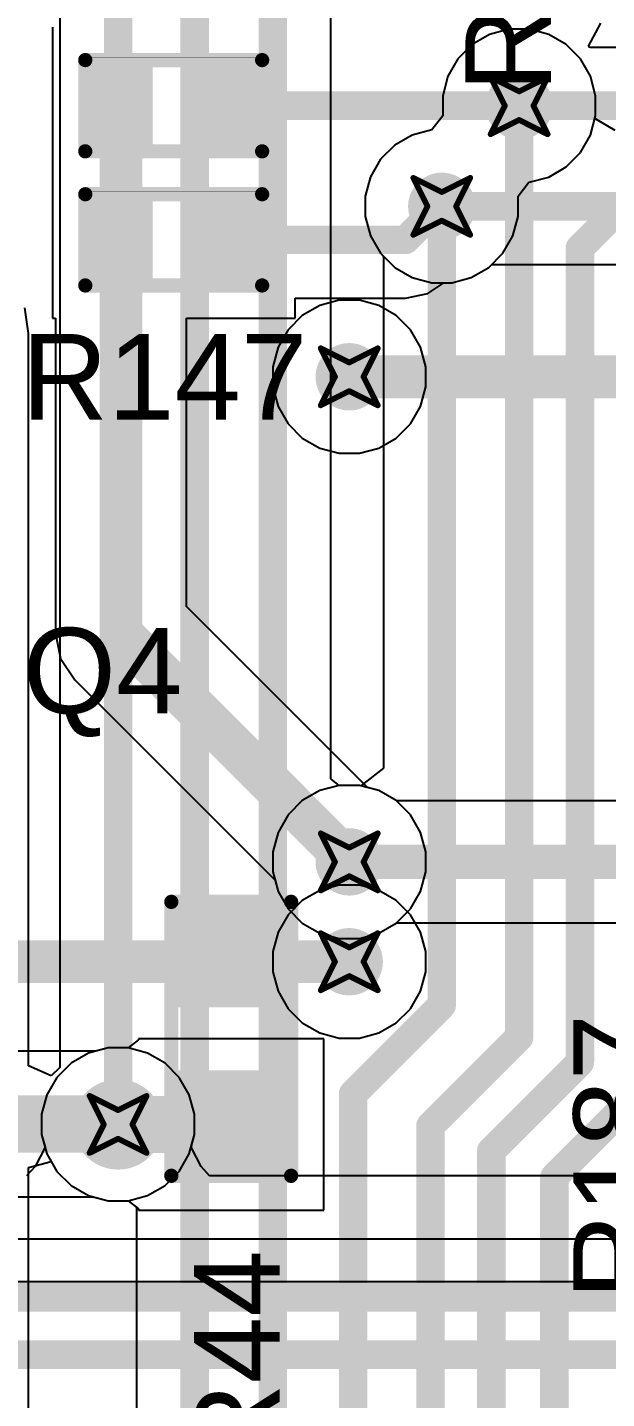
# Model space of a CAD drawing. Header units: inches. Extents: x -36 to 349, y -11 to 240.
# Drawn here: x 25.19 to 30.34, y 72.77 to 84.97 of the extents above; entities that cross this region are included whole.
import ezdxf

# ---------------------------------------------------------------- set-up
doc = ezdxf.new("R2010")
doc.units = ezdxf.units.IN
for name, color, linetype in [('Bottom Layer', 5, 'Continuous'), ('Bottom Solder', 6, 'Continuous'), ('Drill Drawing', 1, 'Continuous'), ('Layer 1', 16, 'Continuous'), ('Layer 2', 76, 'Continuous'), ('Top Layer', 1, 'Continuous'), ('Top Overlay', 2, 'Continuous'), ('Top Paste', 8, 'Continuous'), ('Top Solder', 216, 'Continuous'), ('Via Holes', 16, 'Continuous')]:
    doc.layers.add(name, color=color, linetype=linetype)
doc.styles.add('Arial', font='', dxfattribs={"height": 0.2})
doc.styles.get('Arial').set_extended_font_data('Arial')

# ---------------------------------------------------------------- blocks, each defined once
blk = doc.blocks.new('R___0402_9')
at = {"layer": 'Top Layer'}
for points in [[(-0.699, -0.318), (-0.699, 0.318), (-0.241, 0.318), (-0.241, -0.318)], [(0.241, -0.318), (0.241, 0.318), (0.699, 0.318), (0.699, -0.318)]]:
    blk.add_hatch(color=1, dxfattribs=at).paths.add_polyline_path(points)
at = {"layer": 'Top Paste'}
for points in [[(-0.699, -0.318), (-0.699, 0.318), (-0.241, 0.318), (-0.241, -0.318)], [(0.241, -0.318), (0.241, 0.318), (0.699, 0.318), (0.699, -0.318)]]:
    blk.add_hatch(color=8, dxfattribs=at).paths.add_polyline_path(points)
at = {"layer": 'Top Solder'}
for points in [[(-0.754, -0.373), (-0.754, 0.373), (-0.186, 0.373), (-0.186, -0.373)], [(0.186, -0.373), (0.186, 0.373), (0.754, 0.373), (0.754, -0.373)]]:
    blk.add_hatch(color=216, dxfattribs=at).paths.add_polyline_path(points)
at = {"layer": 'Top Overlay'}
for points in [[(0.787, 0.406, 0.127, 0.127, 0), (-0.787, 0.406, 0.127, 0.127, 0)], [(-0.787, 0.406, 0.127, 0.127, 0), (-0.787, -0.406, 0.127, 0.127, 0)], [(0.787, 0.406, 0.127, 0.127, 0), (0.787, -0.406, 0.127, 0.127, 0)], [(0.787, -0.406, 0.127, 0.127, 0), (-0.787, -0.406, 0.127, 0.127, 0)], [(0.813, -0.432, 0.00323, 0.00323, 0), (-0.813, -0.432, 0.00323, 0.00323, 0)]]:
    blk.add_lwpolyline(points, format="xyseb", dxfattribs=at)
for points in [[(-0.819, 0.406, 0.0635, 0.0635, 1), (-0.756, 0.406, 0.0635, 0.0635, 1)], [(-0.819, 0.406, 0.0635, 0.0635, 1), (-0.756, 0.406, 0.0635, 0.0635, 1)], [(0.756, 0.406, 0.0635, 0.0635, 1), (0.819, 0.406, 0.0635, 0.0635, 1)], [(0.756, 0.406, 0.0635, 0.0635, 1), (0.819, 0.406, 0.0635, 0.0635, 1)], [(-0.819, -0.406, 0.0635, 0.0635, 1), (-0.756, -0.406, 0.0635, 0.0635, 1)], [(-0.819, -0.406, 0.0635, 0.0635, 1), (-0.756, -0.406, 0.0635, 0.0635, 1)], [(0.756, -0.406, 0.0635, 0.0635, 1), (0.819, -0.406, 0.0635, 0.0635, 1)], [(0.756, -0.406, 0.0635, 0.0635, 1), (0.819, -0.406, 0.0635, 0.0635, 1)], [(-0.814, -0.432, 0.00161, 0.00161, 1), (-0.812, -0.432, 0.00161, 0.00161, 1)], [(0.812, -0.432, 0.00161, 0.00161, 1), (0.814, -0.432, 0.00161, 0.00161, 1)]]:
    blk.add_lwpolyline(points, format="xyseb", close=True, dxfattribs=at)
blk = doc.blocks.new('R___0402_11')
at = {"layer": 'Top Layer'}
for points in [[(-0.699, -0.318), (-0.699, 0.318), (-0.241, 0.318), (-0.241, -0.318)], [(0.241, -0.318), (0.241, 0.318), (0.699, 0.318), (0.699, -0.318)]]:
    blk.add_hatch(color=1, dxfattribs=at).paths.add_polyline_path(points)
at = {"layer": 'Top Paste'}
for points in [[(-0.699, -0.318), (-0.699, 0.318), (-0.241, 0.318), (-0.241, -0.318)], [(0.241, -0.318), (0.241, 0.318), (0.699, 0.318), (0.699, -0.318)]]:
    blk.add_hatch(color=8, dxfattribs=at).paths.add_polyline_path(points)
at = {"layer": 'Top Solder'}
for points in [[(-0.754, -0.373), (-0.754, 0.373), (-0.186, 0.373), (-0.186, -0.373)], [(0.186, -0.373), (0.186, 0.373), (0.754, 0.373), (0.754, -0.373)]]:
    blk.add_hatch(color=216, dxfattribs=at).paths.add_polyline_path(points)
at = {"layer": 'Top Overlay'}
for points in [[(0.787, 0.406, 0.127, 0.127, 0), (-0.787, 0.406, 0.127, 0.127, 0)], [(-0.787, 0.406, 0.127, 0.127, 0), (-0.787, -0.406, 0.127, 0.127, 0)], [(0.787, 0.406, 0.127, 0.127, 0), (0.787, -0.406, 0.127, 0.127, 0)], [(0.787, -0.406, 0.127, 0.127, 0), (-0.787, -0.406, 0.127, 0.127, 0)], [(0.813, -0.432, 0.00323, 0.00323, 0), (-0.813, -0.432, 0.00323, 0.00323, 0)]]:
    blk.add_lwpolyline(points, format="xyseb", dxfattribs=at)
for points in [[(-0.819, 0.406, 0.0635, 0.0635, 1), (-0.756, 0.406, 0.0635, 0.0635, 1)], [(-0.819, 0.406, 0.0635, 0.0635, 1), (-0.756, 0.406, 0.0635, 0.0635, 1)], [(0.756, 0.406, 0.0635, 0.0635, 1), (0.819, 0.406, 0.0635, 0.0635, 1)], [(0.756, 0.406, 0.0635, 0.0635, 1), (0.819, 0.406, 0.0635, 0.0635, 1)], [(-0.819, -0.406, 0.0635, 0.0635, 1), (-0.756, -0.406, 0.0635, 0.0635, 1)], [(-0.819, -0.406, 0.0635, 0.0635, 1), (-0.756, -0.406, 0.0635, 0.0635, 1)], [(0.756, -0.406, 0.0635, 0.0635, 1), (0.819, -0.406, 0.0635, 0.0635, 1)], [(0.756, -0.406, 0.0635, 0.0635, 1), (0.819, -0.406, 0.0635, 0.0635, 1)], [(-0.814, -0.432, 0.00161, 0.00161, 1), (-0.812, -0.432, 0.00161, 0.00161, 1)], [(0.812, -0.432, 0.00161, 0.00161, 1), (0.814, -0.432, 0.00161, 0.00161, 1)]]:
    blk.add_lwpolyline(points, format="xyseb", close=True, dxfattribs=at)
blk = doc.blocks.new('R___0603_261')
at = {"layer": 'Top Layer'}
for points in [[(-0.381, 0.4445), (-0.381, -0.4445), (-1.143, -0.4445), (-1.143, 0.4445)], [(1.143, 0.4445), (1.143, -0.4445), (0.381, -0.4445), (0.381, 0.4445)]]:
    blk.add_hatch(color=1, dxfattribs=at).paths.add_polyline_path(points)
at = {"layer": 'Top Paste'}
for points in [[(-0.381, 0.4445), (-0.381, -0.4445), (-1.143, -0.4445), (-1.143, 0.4445)], [(1.143, 0.4445), (1.143, -0.4445), (0.381, -0.4445), (0.381, 0.4445)]]:
    blk.add_hatch(color=8, dxfattribs=at).paths.add_polyline_path(points)
at = {"layer": 'Top Solder'}
for points in [[(-0.2794, 0.5461), (-0.2794, -0.5461), (-1.2446, -0.5461), (-1.2446, 0.5461)], [(1.2446, 0.5461), (1.2446, -0.5461), (0.2794, -0.5461), (0.2794, 0.5461)]]:
    blk.add_hatch(color=216, dxfattribs=at).paths.add_polyline_path(points)
at = {"layer": 'Top Overlay'}
for points in [[(-1.2192, -0.5334, 0.127, 0.127, 0), (-1.2192, 0.5334, 0.127, 0.127, 0)], [(1.2192, 0.5334, 0.127, 0.127, 0), (-1.2192, 0.5334, 0.127, 0.127, 0)], [(1.2192, -0.5334, 0.127, 0.127, 0), (1.2192, 0.5334, 0.127, 0.127, 0)], [(1.2192, -0.5334, 0.127, 0.127, 0), (-1.2192, -0.5334, 0.127, 0.127, 0)]]:
    blk.add_lwpolyline(points, format="xyseb", dxfattribs=at)
for points in [[(-1.25095, 0.5334, 0.0635, 0.0635, 1), (-1.18745, 0.5334, 0.0635, 0.0635, 1)], [(-1.25095, 0.5334, 0.0635, 0.0635, 1), (-1.18745, 0.5334, 0.0635, 0.0635, 1)], [(1.18745, 0.5334, 0.0635, 0.0635, 1), (1.25095, 0.5334, 0.0635, 0.0635, 1)], [(1.18745, 0.5334, 0.0635, 0.0635, 1), (1.25095, 0.5334, 0.0635, 0.0635, 1)], [(-1.25095, -0.5334, 0.0635, 0.0635, 1), (-1.18745, -0.5334, 0.0635, 0.0635, 1)], [(-1.25095, -0.5334, 0.0635, 0.0635, 1), (-1.18745, -0.5334, 0.0635, 0.0635, 1)], [(1.18745, -0.5334, 0.0635, 0.0635, 1), (1.25095, -0.5334, 0.0635, 0.0635, 1)], [(1.18745, -0.5334, 0.0635, 0.0635, 1), (1.25095, -0.5334, 0.0635, 0.0635, 1)]]:
    blk.add_lwpolyline(points, format="xyseb", close=True, dxfattribs=at)

msp = doc.modelspace()

# ---------------------------------------------------------------- hatches: boundary and pattern name
at = {"layer": 'Bottom Layer'}
h = msp.add_hatch(color=5, dxfattribs=at)
edge = h.paths.add_edge_path()
edge.add_arc((29.564, 84.277), 0.3, 0, 360)
h = msp.add_hatch(color=5, dxfattribs=at)
edge = h.paths.add_edge_path()
edge.add_arc((28.875, 83.381), 0.3, 0, 360)
h = msp.add_hatch(color=5, dxfattribs=at)
edge = h.paths.add_edge_path()
edge.add_arc((28.051, 81.864), 0.3, 0, 360)
h = msp.add_hatch(color=5, dxfattribs=at)
edge = h.paths.add_edge_path()
edge.add_arc((28.051, 77.546), 0.3, 0, 360)
h = msp.add_hatch(color=5, dxfattribs=at)
edge = h.paths.add_edge_path()
edge.add_arc((28.051, 76.657), 0.3, 0, 360)
h = msp.add_hatch(color=5, dxfattribs=at)
edge = h.paths.add_edge_path()
edge.add_arc((25.993, 75.209), 0.3, 0, 360)
at = {"layer": 'Bottom Solder'}
h = msp.add_hatch(color=6, dxfattribs=at)
edge = h.paths.add_edge_path()
edge.add_arc((25.993, 75.209), 0.402, 0, 360)
at = {"layer": 'Layer 1'}
h = msp.add_hatch(color=16, dxfattribs=at)
edge = h.paths.add_edge_path()
edge.add_arc((29.564, 84.277), 0.3, 0, 360)
h = msp.add_hatch(color=16, dxfattribs=at)
edge = h.paths.add_edge_path()
edge.add_arc((28.875, 83.381), 0.3, 0, 360)
h = msp.add_hatch(color=16, dxfattribs=at)
edge = h.paths.add_edge_path()
edge.add_arc((28.051, 81.864), 0.3, 0, 360)
h = msp.add_hatch(color=16, dxfattribs=at)
edge = h.paths.add_edge_path()
edge.add_arc((28.051, 77.546), 0.3, 0, 360)
h = msp.add_hatch(color=16, dxfattribs=at)
edge = h.paths.add_edge_path()
edge.add_arc((28.051, 76.657), 0.3, 0, 360)
h = msp.add_hatch(color=16, dxfattribs=at)
edge = h.paths.add_edge_path()
edge.add_arc((25.993, 75.209), 0.3, 0, 360)
at = {"layer": 'Layer 2'}
h = msp.add_hatch(color=76, dxfattribs=at)
edge = h.paths.add_edge_path()
edge.add_arc((29.564, 84.277), 0.3, 0, 360)
h = msp.add_hatch(color=76, dxfattribs=at)
edge = h.paths.add_edge_path()
edge.add_arc((28.875, 83.381), 0.3, 0, 360)
h = msp.add_hatch(color=76, dxfattribs=at)
edge = h.paths.add_edge_path()
edge.add_arc((28.051, 81.864), 0.3, 0, 360)
h = msp.add_hatch(color=76, dxfattribs=at)
edge = h.paths.add_edge_path()
edge.add_arc((28.051, 77.546), 0.3, 0, 360)
h = msp.add_hatch(color=76, dxfattribs=at)
edge = h.paths.add_edge_path()
edge.add_arc((28.051, 76.657), 0.3, 0, 360)
h = msp.add_hatch(color=76, dxfattribs=at)
edge = h.paths.add_edge_path()
edge.add_arc((25.993, 75.209), 0.3, 0, 360)
at = {"layer": 'Top Layer'}
h = msp.add_hatch(color=1, dxfattribs=at)
edge = h.paths.add_edge_path()
edge.add_arc((29.564, 84.277), 0.3, 0, 360)
h = msp.add_hatch(color=1, dxfattribs=at)
edge = h.paths.add_edge_path()
edge.add_arc((28.875, 83.381), 0.3, 0, 360)
h = msp.add_hatch(color=1, dxfattribs=at)
edge = h.paths.add_edge_path()
edge.add_arc((28.051, 81.864), 0.3, 0, 360)
h = msp.add_hatch(color=1, dxfattribs=at)
edge = h.paths.add_edge_path()
edge.add_arc((28.051, 77.546), 0.3, 0, 360)
h = msp.add_hatch(color=1, dxfattribs=at)
edge = h.paths.add_edge_path()
edge.add_arc((28.051, 76.657), 0.3, 0, 360)
h = msp.add_hatch(color=1, dxfattribs=at)
edge = h.paths.add_edge_path()
edge.add_arc((25.993, 75.209), 0.3, 0, 360)
at = {"layer": 'Top Solder'}
h = msp.add_hatch(color=216, dxfattribs=at)
edge = h.paths.add_edge_path()
edge.add_arc((25.993, 75.209), 0.402, 0, 360)
at = {"layer": 'Via Holes'}
h = msp.add_hatch(color=7, dxfattribs=at)
edge = h.paths.add_edge_path()
edge.add_arc((29.564, 84.277), 0.15, 0, 360)
h = msp.add_hatch(color=7, dxfattribs=at)
edge = h.paths.add_edge_path()
edge.add_arc((28.875, 83.381), 0.15, 0, 360)
h = msp.add_hatch(color=7, dxfattribs=at)
edge = h.paths.add_edge_path()
edge.add_arc((28.051, 81.864), 0.15, 0, 360)
h = msp.add_hatch(color=7, dxfattribs=at)
edge = h.paths.add_edge_path()
edge.add_arc((28.051, 77.546), 0.15, 0, 360)
h = msp.add_hatch(color=7, dxfattribs=at)
edge = h.paths.add_edge_path()
edge.add_arc((28.051, 76.657), 0.15, 0, 360)
h = msp.add_hatch(color=7, dxfattribs=at)
edge = h.paths.add_edge_path()
edge.add_arc((25.993, 75.209), 0.15, 0, 360)

# ---------------------------------------------------------------- linework, layer by layer
at = {"layer": 'Bottom Layer'}
for p, q in [((25.475, 89.598), (25.475, 75.716)), ((27.888, 78.284), (27.888, 88.674)), ((29.474, 84.958), (29.301, 84.911)), ((29.653, 84.958), (29.474, 84.958)), ((29.827, 84.911), (29.653, 84.958)), ((29.301, 84.911), (29.146, 84.822)), ((29.982, 84.822), (29.827, 84.911)), ((29.146, 84.822), (29.019, 84.695)), ((30.109, 84.695), (29.982, 84.822)), ((29.019, 84.695), (28.929, 84.54)), ((30.198, 84.54), (30.109, 84.695)), ((28.929, 84.54), (28.883, 84.366)), ((30.245, 84.366), (30.198, 84.54)), ((28.883, 84.366), (28.883, 84.187)), ((30.245, 84.187), (30.245, 84.366)), ((28.883, 84.187), (28.787, 84.062)), ((30.238, 84.162), (30.245, 84.187)), ((30.42, 84.057), (30.238, 84.162)), ((28.612, 84.016), (28.456, 83.926)), ((28.785, 84.062), (28.612, 84.016)), ((28.787, 84.062), (28.785, 84.062)), ((28.456, 83.926), (28.33, 83.8)), ((28.33, 83.8), (28.24, 83.644)), ((28.24, 83.644), (28.194, 83.471)), ((28.194, 83.471), (28.194, 83.292)), ((28.194, 83.292), (28.24, 83.119)), ((28.24, 83.119), (28.33, 82.963)), ((28.33, 82.963), (28.357, 82.936)), ((28.357, 82.936), (28.357, 78.38)), ((25.194, 82.248), (25.163, 82.478)), ((25.194, 75.732), (25.194, 82.248)), ((28.357, 78.38), (28.154, 78.224)), ((27.961, 78.227), (27.888, 78.284)), ((28.141, 78.227), (27.961, 78.227)), ((28.154, 78.224), (28.141, 78.227)), ((25.397, 75.643), (25.194, 75.732)), ((25.475, 75.716), (25.397, 75.643)), ((25.194, 74.825), (25.397, 74.879)), ((25.194, 57.531), (25.194, 74.825)), ((25.397, 74.879), (25.448, 74.791)), ((25.448, 74.791), (25.574, 74.664)), ((25.574, 74.664), (25.73, 74.575)), ((25.73, 74.575), (25.903, 74.528)), ((25.903, 74.528), (26.082, 74.528)), ((26.082, 74.528), (26.156, 74.472)), ((26.156, 74.472), (26.156, 57.56))]:
    msp.add_line(p, q, dxfattribs=at)
for points in [[(25.993, 75.209, 0.254, 0.254, 0), (25.993, 89.598, 0.254, 0.254, 0)], [(26.674, 49.303, 0.254, 0.254, 0), (26.674, 89.292, 0.254, 0.254, 0)], [(27.37, 49.736, 0.254, 0.254, 0), (27.37, 88.888, 0.254, 0.254, 0)], [(30.105, 83.009, 0.254, 0.254, 0), (32.559, 85.463, 0.254, 0.254, 0)], [(29.564, 75.986, 0.254, 0.254, 0), (29.564, 84.277, 0.254, 0.254, 0)], [(28.875, 76.271, 0.254, 0.254, 0), (28.875, 83.381, 0.254, 0.254, 0)], [(30.105, 75.762, 0.254, 0.254, 0), (30.105, 83.009, 0.254, 0.254, 0)], [(28.086, 75.482, 0.254, 0.254, 0), (28.875, 76.271, 0.254, 0.254, 0)], [(28.775, 75.197, 0.254, 0.254, 0), (29.564, 75.986, 0.254, 0.254, 0)], [(29.316, 74.973, 0.254, 0.254, 0), (30.105, 75.762, 0.254, 0.254, 0)], [(28.086, 50.714, 0.254, 0.254, 0), (28.086, 75.482, 0.254, 0.254, 0)], [(29.877, 74.74, 0.254, 0.254, 0), (30.666, 75.529, 0.254, 0.254, 0)], [(28.775, 51, 0.254, 0.254, 0), (28.775, 75.197, 0.254, 0.254, 0)], [(29.316, 51.224, 0.254, 0.254, 0), (29.316, 74.973, 0.254, 0.254, 0)], [(29.877, 51.456, 0.254, 0.254, 0), (29.877, 74.74, 0.254, 0.254, 0)]]:
    msp.add_lwpolyline(points, format="xyseb", dxfattribs=at)
for points in [[(29.5, 84.277, 0.127, 0.127, 1), (29.627, 84.277, 0.127, 0.127, 1)], [(28.811, 83.381, 0.127, 0.127, 1), (28.938, 83.381, 0.127, 0.127, 1)], [(30.041, 83.009, 0.127, 0.127, 1), (30.168, 83.009, 0.127, 0.127, 1)], [(30.041, 83.009, 0.127, 0.127, 1), (30.168, 83.009, 0.127, 0.127, 1)], [(28.811, 76.271, 0.127, 0.127, 1), (28.938, 76.271, 0.127, 0.127, 1)], [(28.811, 76.271, 0.127, 0.127, 1), (28.938, 76.271, 0.127, 0.127, 1)], [(29.5, 75.986, 0.127, 0.127, 1), (29.627, 75.986, 0.127, 0.127, 1)], [(29.5, 75.986, 0.127, 0.127, 1), (29.627, 75.986, 0.127, 0.127, 1)], [(30.041, 75.762, 0.127, 0.127, 1), (30.168, 75.762, 0.127, 0.127, 1)], [(30.041, 75.762, 0.127, 0.127, 1), (30.168, 75.762, 0.127, 0.127, 1)], [(28.022, 75.482, 0.127, 0.127, 1), (28.149, 75.482, 0.127, 0.127, 1)], [(28.022, 75.482, 0.127, 0.127, 1), (28.149, 75.482, 0.127, 0.127, 1)], [(25.929, 75.209, 0.127, 0.127, 1), (26.056, 75.209, 0.127, 0.127, 1)], [(28.711, 75.197, 0.127, 0.127, 1), (28.838, 75.197, 0.127, 0.127, 1)], [(28.711, 75.197, 0.127, 0.127, 1), (28.838, 75.197, 0.127, 0.127, 1)], [(29.252, 74.973, 0.127, 0.127, 1), (29.379, 74.973, 0.127, 0.127, 1)], [(29.252, 74.973, 0.127, 0.127, 1), (29.379, 74.973, 0.127, 0.127, 1)], [(29.814, 74.74, 0.127, 0.127, 1), (29.941, 74.74, 0.127, 0.127, 1)], [(29.814, 74.74, 0.127, 0.127, 1), (29.941, 74.74, 0.127, 0.127, 1)]]:
    msp.add_lwpolyline(points, format="xyseb", close=True, dxfattribs=at)
at = {"layer": 'Drill Drawing'}
for points in [[(29.31, 84.531, 0.0508, 0.0508, 0), (29.564, 84.404, 0.0508, 0.0508, 0)], [(29.31, 84.531, 0.0508, 0.0508, 0), (29.437, 84.277, 0.0508, 0.0508, 0)], [(29.564, 84.404, 0.0508, 0.0508, 0), (29.818, 84.531, 0.0508, 0.0508, 0)], [(29.691, 84.277, 0.0508, 0.0508, 0), (29.818, 84.531, 0.0508, 0.0508, 0)], [(29.31, 84.023, 0.0508, 0.0508, 0), (29.437, 84.277, 0.0508, 0.0508, 0)], [(29.691, 84.277, 0.0508, 0.0508, 0), (29.818, 84.023, 0.0508, 0.0508, 0)], [(29.31, 84.023, 0.0508, 0.0508, 0), (29.564, 84.15, 0.0508, 0.0508, 0)], [(29.564, 84.15, 0.0508, 0.0508, 0), (29.818, 84.023, 0.0508, 0.0508, 0)], [(28.621, 83.635, 0.0508, 0.0508, 0), (28.875, 83.508, 0.0508, 0.0508, 0)], [(28.621, 83.635, 0.0508, 0.0508, 0), (28.748, 83.381, 0.0508, 0.0508, 0)], [(28.875, 83.508, 0.0508, 0.0508, 0), (29.129, 83.635, 0.0508, 0.0508, 0)], [(29.002, 83.381, 0.0508, 0.0508, 0), (29.129, 83.635, 0.0508, 0.0508, 0)], [(28.621, 83.127, 0.0508, 0.0508, 0), (28.748, 83.381, 0.0508, 0.0508, 0)], [(29.002, 83.381, 0.0508, 0.0508, 0), (29.129, 83.127, 0.0508, 0.0508, 0)], [(28.621, 83.127, 0.0508, 0.0508, 0), (28.875, 83.254, 0.0508, 0.0508, 0)], [(28.875, 83.254, 0.0508, 0.0508, 0), (29.129, 83.127, 0.0508, 0.0508, 0)], [(27.797, 82.118, 0.0508, 0.0508, 0), (28.051, 81.991, 0.0508, 0.0508, 0)], [(27.797, 82.118, 0.0508, 0.0508, 0), (27.924, 81.864, 0.0508, 0.0508, 0)], [(28.051, 81.991, 0.0508, 0.0508, 0), (28.305, 82.118, 0.0508, 0.0508, 0)], [(28.178, 81.864, 0.0508, 0.0508, 0), (28.305, 82.118, 0.0508, 0.0508, 0)], [(27.797, 81.61, 0.0508, 0.0508, 0), (27.924, 81.864, 0.0508, 0.0508, 0)], [(28.178, 81.864, 0.0508, 0.0508, 0), (28.305, 81.61, 0.0508, 0.0508, 0)], [(27.797, 81.61, 0.0508, 0.0508, 0), (28.051, 81.737, 0.0508, 0.0508, 0)], [(28.051, 81.737, 0.0508, 0.0508, 0), (28.305, 81.61, 0.0508, 0.0508, 0)], [(27.797, 77.8, 0.0508, 0.0508, 0), (28.051, 77.673, 0.0508, 0.0508, 0)], [(27.797, 77.8, 0.0508, 0.0508, 0), (27.924, 77.546, 0.0508, 0.0508, 0)], [(28.051, 77.673, 0.0508, 0.0508, 0), (28.305, 77.8, 0.0508, 0.0508, 0)], [(28.178, 77.546, 0.0508, 0.0508, 0), (28.305, 77.8, 0.0508, 0.0508, 0)], [(27.797, 77.292, 0.0508, 0.0508, 0), (27.924, 77.546, 0.0508, 0.0508, 0)], [(28.178, 77.546, 0.0508, 0.0508, 0), (28.305, 77.292, 0.0508, 0.0508, 0)], [(27.797, 77.292, 0.0508, 0.0508, 0), (28.051, 77.419, 0.0508, 0.0508, 0)], [(28.051, 77.419, 0.0508, 0.0508, 0), (28.305, 77.292, 0.0508, 0.0508, 0)], [(27.797, 76.911, 0.0508, 0.0508, 0), (28.051, 76.784, 0.0508, 0.0508, 0)], [(27.797, 76.911, 0.0508, 0.0508, 0), (27.924, 76.657, 0.0508, 0.0508, 0)], [(28.051, 76.784, 0.0508, 0.0508, 0), (28.305, 76.911, 0.0508, 0.0508, 0)], [(28.178, 76.657, 0.0508, 0.0508, 0), (28.305, 76.911, 0.0508, 0.0508, 0)], [(27.797, 76.403, 0.0508, 0.0508, 0), (27.924, 76.657, 0.0508, 0.0508, 0)], [(28.178, 76.657, 0.0508, 0.0508, 0), (28.305, 76.403, 0.0508, 0.0508, 0)], [(27.797, 76.403, 0.0508, 0.0508, 0), (28.051, 76.53, 0.0508, 0.0508, 0)], [(28.051, 76.53, 0.0508, 0.0508, 0), (28.305, 76.403, 0.0508, 0.0508, 0)], [(25.739, 75.463, 0.0508, 0.0508, 0), (25.993, 75.336, 0.0508, 0.0508, 0)], [(25.739, 75.463, 0.0508, 0.0508, 0), (25.866, 75.209, 0.0508, 0.0508, 0)], [(25.993, 75.336, 0.0508, 0.0508, 0), (26.247, 75.463, 0.0508, 0.0508, 0)], [(26.12, 75.209, 0.0508, 0.0508, 0), (26.247, 75.463, 0.0508, 0.0508, 0)], [(25.739, 74.955, 0.0508, 0.0508, 0), (25.866, 75.209, 0.0508, 0.0508, 0)], [(26.12, 75.209, 0.0508, 0.0508, 0), (26.247, 74.955, 0.0508, 0.0508, 0)], [(25.739, 74.955, 0.0508, 0.0508, 0), (25.993, 75.082, 0.0508, 0.0508, 0)], [(25.993, 75.082, 0.0508, 0.0508, 0), (26.247, 74.955, 0.0508, 0.0508, 0)]]:
    msp.add_lwpolyline(points, format="xyseb", dxfattribs=at)
for points in [[(29.297, 84.531, 0.0254, 0.0254, 1), (29.323, 84.531, 0.0254, 0.0254, 1)], [(29.297, 84.531, 0.0254, 0.0254, 1), (29.323, 84.531, 0.0254, 0.0254, 1)], [(29.805, 84.531, 0.0254, 0.0254, 1), (29.831, 84.531, 0.0254, 0.0254, 1)], [(29.805, 84.531, 0.0254, 0.0254, 1), (29.831, 84.531, 0.0254, 0.0254, 1)], [(29.551, 84.404, 0.0254, 0.0254, 1), (29.577, 84.404, 0.0254, 0.0254, 1)], [(29.551, 84.404, 0.0254, 0.0254, 1), (29.577, 84.404, 0.0254, 0.0254, 1)], [(29.424, 84.277, 0.0254, 0.0254, 1), (29.45, 84.277, 0.0254, 0.0254, 1)], [(29.424, 84.277, 0.0254, 0.0254, 1), (29.45, 84.277, 0.0254, 0.0254, 1)], [(29.678, 84.277, 0.0254, 0.0254, 1), (29.704, 84.277, 0.0254, 0.0254, 1)], [(29.678, 84.277, 0.0254, 0.0254, 1), (29.704, 84.277, 0.0254, 0.0254, 1)], [(29.551, 84.15, 0.0254, 0.0254, 1), (29.577, 84.15, 0.0254, 0.0254, 1)], [(29.551, 84.15, 0.0254, 0.0254, 1), (29.577, 84.15, 0.0254, 0.0254, 1)], [(29.297, 84.023, 0.0254, 0.0254, 1), (29.323, 84.023, 0.0254, 0.0254, 1)], [(29.297, 84.023, 0.0254, 0.0254, 1), (29.323, 84.023, 0.0254, 0.0254, 1)], [(29.805, 84.023, 0.0254, 0.0254, 1), (29.831, 84.023, 0.0254, 0.0254, 1)], [(29.805, 84.023, 0.0254, 0.0254, 1), (29.831, 84.023, 0.0254, 0.0254, 1)], [(28.608, 83.635, 0.0254, 0.0254, 1), (28.633, 83.635, 0.0254, 0.0254, 1)], [(28.608, 83.635, 0.0254, 0.0254, 1), (28.633, 83.635, 0.0254, 0.0254, 1)], [(29.116, 83.635, 0.0254, 0.0254, 1), (29.141, 83.635, 0.0254, 0.0254, 1)], [(29.116, 83.635, 0.0254, 0.0254, 1), (29.141, 83.635, 0.0254, 0.0254, 1)], [(28.862, 83.508, 0.0254, 0.0254, 1), (28.887, 83.508, 0.0254, 0.0254, 1)], [(28.862, 83.508, 0.0254, 0.0254, 1), (28.887, 83.508, 0.0254, 0.0254, 1)], [(28.735, 83.381, 0.0254, 0.0254, 1), (28.76, 83.381, 0.0254, 0.0254, 1)], [(28.735, 83.381, 0.0254, 0.0254, 1), (28.76, 83.381, 0.0254, 0.0254, 1)], [(28.989, 83.381, 0.0254, 0.0254, 1), (29.014, 83.381, 0.0254, 0.0254, 1)], [(28.989, 83.381, 0.0254, 0.0254, 1), (29.014, 83.381, 0.0254, 0.0254, 1)], [(28.862, 83.254, 0.0254, 0.0254, 1), (28.887, 83.254, 0.0254, 0.0254, 1)], [(28.862, 83.254, 0.0254, 0.0254, 1), (28.887, 83.254, 0.0254, 0.0254, 1)], [(28.608, 83.127, 0.0254, 0.0254, 1), (28.633, 83.127, 0.0254, 0.0254, 1)], [(28.608, 83.127, 0.0254, 0.0254, 1), (28.633, 83.127, 0.0254, 0.0254, 1)], [(29.116, 83.127, 0.0254, 0.0254, 1), (29.141, 83.127, 0.0254, 0.0254, 1)], [(29.116, 83.127, 0.0254, 0.0254, 1), (29.141, 83.127, 0.0254, 0.0254, 1)], [(27.784, 82.118, 0.0254, 0.0254, 1), (27.81, 82.118, 0.0254, 0.0254, 1)], [(27.784, 82.118, 0.0254, 0.0254, 1), (27.81, 82.118, 0.0254, 0.0254, 1)], [(28.292, 82.118, 0.0254, 0.0254, 1), (28.318, 82.118, 0.0254, 0.0254, 1)], [(28.292, 82.118, 0.0254, 0.0254, 1), (28.318, 82.118, 0.0254, 0.0254, 1)], [(28.038, 81.991, 0.0254, 0.0254, 1), (28.064, 81.991, 0.0254, 0.0254, 1)], [(28.038, 81.991, 0.0254, 0.0254, 1), (28.064, 81.991, 0.0254, 0.0254, 1)], [(27.911, 81.864, 0.0254, 0.0254, 1), (27.937, 81.864, 0.0254, 0.0254, 1)], [(27.911, 81.864, 0.0254, 0.0254, 1), (27.937, 81.864, 0.0254, 0.0254, 1)], [(28.165, 81.864, 0.0254, 0.0254, 1), (28.191, 81.864, 0.0254, 0.0254, 1)], [(28.165, 81.864, 0.0254, 0.0254, 1), (28.191, 81.864, 0.0254, 0.0254, 1)], [(28.038, 81.737, 0.0254, 0.0254, 1), (28.064, 81.737, 0.0254, 0.0254, 1)], [(28.038, 81.737, 0.0254, 0.0254, 1), (28.064, 81.737, 0.0254, 0.0254, 1)], [(27.784, 81.61, 0.0254, 0.0254, 1), (27.81, 81.61, 0.0254, 0.0254, 1)], [(27.784, 81.61, 0.0254, 0.0254, 1), (27.81, 81.61, 0.0254, 0.0254, 1)], [(28.292, 81.61, 0.0254, 0.0254, 1), (28.318, 81.61, 0.0254, 0.0254, 1)], [(28.292, 81.61, 0.0254, 0.0254, 1), (28.318, 81.61, 0.0254, 0.0254, 1)], [(27.784, 77.8, 0.0254, 0.0254, 1), (27.81, 77.8, 0.0254, 0.0254, 1)], [(27.784, 77.8, 0.0254, 0.0254, 1), (27.81, 77.8, 0.0254, 0.0254, 1)], [(28.292, 77.8, 0.0254, 0.0254, 1), (28.318, 77.8, 0.0254, 0.0254, 1)], [(28.292, 77.8, 0.0254, 0.0254, 1), (28.318, 77.8, 0.0254, 0.0254, 1)], [(28.038, 77.673, 0.0254, 0.0254, 1), (28.064, 77.673, 0.0254, 0.0254, 1)], [(28.038, 77.673, 0.0254, 0.0254, 1), (28.064, 77.673, 0.0254, 0.0254, 1)], [(27.911, 77.546, 0.0254, 0.0254, 1), (27.937, 77.546, 0.0254, 0.0254, 1)], [(27.911, 77.546, 0.0254, 0.0254, 1), (27.937, 77.546, 0.0254, 0.0254, 1)], [(28.165, 77.546, 0.0254, 0.0254, 1), (28.191, 77.546, 0.0254, 0.0254, 1)], [(28.165, 77.546, 0.0254, 0.0254, 1), (28.191, 77.546, 0.0254, 0.0254, 1)], [(28.038, 77.419, 0.0254, 0.0254, 1), (28.064, 77.419, 0.0254, 0.0254, 1)], [(28.038, 77.419, 0.0254, 0.0254, 1), (28.064, 77.419, 0.0254, 0.0254, 1)], [(27.784, 77.292, 0.0254, 0.0254, 1), (27.81, 77.292, 0.0254, 0.0254, 1)], [(27.784, 77.292, 0.0254, 0.0254, 1), (27.81, 77.292, 0.0254, 0.0254, 1)], [(28.292, 77.292, 0.0254, 0.0254, 1), (28.318, 77.292, 0.0254, 0.0254, 1)], [(28.292, 77.292, 0.0254, 0.0254, 1), (28.318, 77.292, 0.0254, 0.0254, 1)], [(27.784, 76.911, 0.0254, 0.0254, 1), (27.81, 76.911, 0.0254, 0.0254, 1)], [(27.784, 76.911, 0.0254, 0.0254, 1), (27.81, 76.911, 0.0254, 0.0254, 1)], [(28.292, 76.911, 0.0254, 0.0254, 1), (28.318, 76.911, 0.0254, 0.0254, 1)], [(28.292, 76.911, 0.0254, 0.0254, 1), (28.318, 76.911, 0.0254, 0.0254, 1)], [(28.038, 76.784, 0.0254, 0.0254, 1), (28.064, 76.784, 0.0254, 0.0254, 1)], [(28.038, 76.784, 0.0254, 0.0254, 1), (28.064, 76.784, 0.0254, 0.0254, 1)], [(27.911, 76.657, 0.0254, 0.0254, 1), (27.937, 76.657, 0.0254, 0.0254, 1)], [(27.911, 76.657, 0.0254, 0.0254, 1), (27.937, 76.657, 0.0254, 0.0254, 1)], [(28.165, 76.657, 0.0254, 0.0254, 1), (28.191, 76.657, 0.0254, 0.0254, 1)], [(28.165, 76.657, 0.0254, 0.0254, 1), (28.191, 76.657, 0.0254, 0.0254, 1)], [(28.038, 76.53, 0.0254, 0.0254, 1), (28.064, 76.53, 0.0254, 0.0254, 1)], [(28.038, 76.53, 0.0254, 0.0254, 1), (28.064, 76.53, 0.0254, 0.0254, 1)], [(27.784, 76.403, 0.0254, 0.0254, 1), (27.81, 76.403, 0.0254, 0.0254, 1)], [(27.784, 76.403, 0.0254, 0.0254, 1), (27.81, 76.403, 0.0254, 0.0254, 1)], [(28.292, 76.403, 0.0254, 0.0254, 1), (28.318, 76.403, 0.0254, 0.0254, 1)], [(28.292, 76.403, 0.0254, 0.0254, 1), (28.318, 76.403, 0.0254, 0.0254, 1)], [(25.726, 75.463, 0.0254, 0.0254, 1), (25.751, 75.463, 0.0254, 0.0254, 1)], [(25.726, 75.463, 0.0254, 0.0254, 1), (25.751, 75.463, 0.0254, 0.0254, 1)], [(26.234, 75.463, 0.0254, 0.0254, 1), (26.259, 75.463, 0.0254, 0.0254, 1)], [(26.234, 75.463, 0.0254, 0.0254, 1), (26.259, 75.463, 0.0254, 0.0254, 1)], [(25.98, 75.336, 0.0254, 0.0254, 1), (26.005, 75.336, 0.0254, 0.0254, 1)], [(25.98, 75.336, 0.0254, 0.0254, 1), (26.005, 75.336, 0.0254, 0.0254, 1)], [(25.853, 75.209, 0.0254, 0.0254, 1), (25.878, 75.209, 0.0254, 0.0254, 1)], [(25.853, 75.209, 0.0254, 0.0254, 1), (25.878, 75.209, 0.0254, 0.0254, 1)], [(26.107, 75.209, 0.0254, 0.0254, 1), (26.132, 75.209, 0.0254, 0.0254, 1)], [(26.107, 75.209, 0.0254, 0.0254, 1), (26.132, 75.209, 0.0254, 0.0254, 1)], [(25.98, 75.082, 0.0254, 0.0254, 1), (26.005, 75.082, 0.0254, 0.0254, 1)], [(25.98, 75.082, 0.0254, 0.0254, 1), (26.005, 75.082, 0.0254, 0.0254, 1)], [(25.726, 74.955, 0.0254, 0.0254, 1), (25.751, 74.955, 0.0254, 0.0254, 1)], [(25.726, 74.955, 0.0254, 0.0254, 1), (25.751, 74.955, 0.0254, 0.0254, 1)], [(26.234, 74.955, 0.0254, 0.0254, 1), (26.259, 74.955, 0.0254, 0.0254, 1)], [(26.234, 74.955, 0.0254, 0.0254, 1), (26.259, 74.955, 0.0254, 0.0254, 1)]]:
    msp.add_lwpolyline(points, format="xyseb", close=True, dxfattribs=at)
at = {"layer": 'Layer 1'}
for p, q in [((29.474, 84.958), (29.301, 84.911)), ((29.653, 84.958), (29.474, 84.958)), ((29.827, 84.911), (29.653, 84.958)), ((29.301, 84.911), (29.146, 84.822)), ((29.982, 84.822), (29.827, 84.911)), ((29.146, 84.822), (29.019, 84.695)), ((30.109, 84.695), (29.982, 84.822)), ((29.019, 84.695), (28.929, 84.54)), ((30.198, 84.54), (30.109, 84.695)), ((28.929, 84.54), (28.883, 84.366)), ((30.245, 84.366), (30.198, 84.54)), ((28.883, 84.366), (28.883, 84.187)), ((30.245, 84.187), (30.245, 84.366)), ((28.883, 84.187), (28.787, 84.062)), ((30.198, 84.014), (30.245, 84.187)), ((28.612, 84.016), (28.456, 83.926)), ((28.785, 84.062), (28.612, 84.016)), ((28.787, 84.062), (28.785, 84.062)), ((30.109, 83.859), (30.198, 84.014)), ((28.456, 83.926), (28.33, 83.8)), ((29.982, 83.732), (30.109, 83.859)), ((28.33, 83.8), (28.24, 83.644)), ((29.827, 83.642), (29.982, 83.732)), ((28.24, 83.644), (28.194, 83.471)), ((29.653, 83.596), (29.827, 83.642)), ((29.556, 83.471), (29.651, 83.596)), ((29.651, 83.596), (29.653, 83.596)), ((28.194, 83.471), (28.194, 83.292)), ((29.556, 83.292), (29.556, 83.471)), ((28.194, 83.292), (28.24, 83.119)), ((29.509, 83.119), (29.556, 83.292)), ((28.24, 83.119), (28.33, 82.963)), ((29.42, 82.963), (29.509, 83.119)), ((28.33, 82.963), (28.456, 82.837)), ((29.293, 82.837), (29.42, 82.963)), ((28.456, 82.837), (28.612, 82.747)), ((29.137, 82.747), (29.293, 82.837)), ((28.612, 82.747), (28.785, 82.7)), ((28.785, 82.7), (28.964, 82.7)), ((28.964, 82.7), (29.137, 82.747)), ((27.788, 78.181), (27.633, 78.091)), ((27.961, 78.227), (27.788, 78.181)), ((28.141, 78.227), (27.961, 78.227)), ((28.314, 78.181), (28.141, 78.227)), ((28.469, 78.091), (28.314, 78.181)), ((27.633, 78.091), (27.506, 77.964)), ((28.596, 77.964), (28.469, 78.091)), ((27.506, 77.964), (27.417, 77.809)), ((28.686, 77.809), (28.596, 77.964)), ((27.417, 77.809), (27.37, 77.636)), ((28.732, 77.636), (28.686, 77.809)), ((27.37, 77.636), (27.37, 77.457)), ((28.732, 77.457), (28.732, 77.636)), ((27.37, 77.457), (27.417, 77.283)), ((28.686, 77.283), (28.732, 77.457)), ((27.417, 77.283), (27.506, 77.128)), ((28.596, 77.128), (28.686, 77.283)), ((27.506, 77.128), (27.633, 77.001)), ((28.469, 77.001), (28.596, 77.128)), ((27.633, 77.001), (27.788, 76.912)), ((27.788, 76.912), (27.961, 76.865)), ((28.141, 76.865), (28.314, 76.912)), ((28.314, 76.912), (28.469, 77.001)), ((27.961, 76.865), (28.141, 76.865)), ((25.73, 75.844), (25.574, 75.754)), ((25.903, 75.89), (25.73, 75.844)), ((26.082, 75.89), (25.903, 75.89)), ((26.255, 75.844), (26.082, 75.89)), ((26.411, 75.754), (26.255, 75.844)), ((25.574, 75.754), (25.448, 75.628)), ((26.538, 75.628), (26.411, 75.754)), ((25.448, 75.628), (25.358, 75.472)), ((26.627, 75.472), (26.538, 75.628)), ((25.358, 75.472), (25.312, 75.299)), ((26.674, 75.299), (26.627, 75.472)), ((25.312, 75.299), (25.312, 75.12)), ((26.674, 75.12), (26.674, 75.299)), ((25.312, 75.12), (25.358, 74.947)), ((26.627, 74.947), (26.674, 75.12)), ((25.358, 74.947), (25.448, 74.791)), ((26.538, 74.791), (26.627, 74.947)), ((25.448, 74.791), (25.574, 74.664)), ((26.411, 74.664), (26.538, 74.791)), ((25.574, 74.664), (25.73, 74.575)), ((25.73, 74.575), (25.903, 74.528)), ((26.082, 74.528), (26.255, 74.575)), ((26.255, 74.575), (26.411, 74.664)), ((25.903, 74.528), (26.082, 74.528))]:
    msp.add_line(p, q, dxfattribs=at)
at = {"layer": 'Layer 2'}
for p, q in [((29.474, 84.958), (29.301, 84.911)), ((29.653, 84.958), (29.474, 84.958)), ((29.827, 84.911), (29.653, 84.958)), ((29.301, 84.911), (29.146, 84.822)), ((29.982, 84.822), (29.827, 84.911)), ((29.146, 84.822), (29.019, 84.695)), ((30.109, 84.695), (29.982, 84.822)), ((29.019, 84.695), (28.929, 84.54)), ((30.198, 84.54), (30.109, 84.695)), ((28.929, 84.54), (28.883, 84.366)), ((30.245, 84.366), (30.198, 84.54)), ((28.883, 84.366), (28.883, 84.187)), ((30.245, 84.187), (30.245, 84.366)), ((28.883, 84.187), (28.787, 84.062)), ((30.198, 84.014), (30.245, 84.187)), ((28.612, 84.016), (28.456, 83.926)), ((28.785, 84.062), (28.612, 84.016)), ((28.787, 84.062), (28.785, 84.062)), ((30.109, 83.859), (30.198, 84.014)), ((28.456, 83.926), (28.33, 83.8)), ((29.982, 83.732), (30.109, 83.859)), ((28.33, 83.8), (28.24, 83.644)), ((29.827, 83.642), (29.982, 83.732)), ((28.24, 83.644), (28.194, 83.471)), ((29.653, 83.596), (29.827, 83.642)), ((29.556, 83.471), (29.651, 83.596)), ((29.651, 83.596), (29.653, 83.596)), ((28.194, 83.471), (28.194, 83.292)), ((29.556, 83.292), (29.556, 83.471)), ((28.194, 83.292), (28.24, 83.119)), ((29.509, 83.119), (29.556, 83.292)), ((28.24, 83.119), (28.33, 82.963)), ((29.42, 82.963), (29.509, 83.119)), ((28.33, 82.963), (28.456, 82.837)), ((29.293, 82.837), (29.42, 82.963)), ((28.456, 82.837), (28.612, 82.747)), ((29.137, 82.747), (29.293, 82.837)), ((28.612, 82.747), (28.785, 82.7)), ((28.785, 82.7), (28.964, 82.7)), ((28.964, 82.7), (29.137, 82.747)), ((27.961, 82.545), (27.788, 82.499)), ((28.141, 82.545), (27.961, 82.545)), ((28.314, 82.499), (28.141, 82.545)), ((27.633, 82.409), (27.506, 82.282)), ((27.788, 82.499), (27.633, 82.409)), ((28.469, 82.409), (28.314, 82.499)), ((28.596, 82.282), (28.469, 82.409)), ((27.506, 82.282), (27.417, 82.127)), ((28.686, 82.127), (28.596, 82.282)), ((27.417, 82.127), (27.37, 81.954)), ((28.732, 81.954), (28.686, 82.127)), ((27.37, 81.954), (27.37, 81.775)), ((28.732, 81.775), (28.732, 81.954)), ((27.37, 81.775), (27.417, 81.601)), ((28.686, 81.601), (28.732, 81.775)), ((27.417, 81.601), (27.506, 81.446)), ((28.596, 81.446), (28.686, 81.601)), ((27.506, 81.446), (27.633, 81.319)), ((28.469, 81.319), (28.596, 81.446)), ((27.633, 81.319), (27.788, 81.23)), ((28.314, 81.23), (28.469, 81.319)), ((27.788, 81.23), (27.961, 81.183)), ((27.961, 81.183), (28.141, 81.183)), ((28.141, 81.183), (28.314, 81.23)), ((27.788, 77.292), (27.633, 77.202)), ((27.961, 77.338), (27.788, 77.292)), ((28.141, 77.338), (27.961, 77.338)), ((28.314, 77.292), (28.141, 77.338)), ((28.469, 77.202), (28.314, 77.292)), ((27.633, 77.202), (27.506, 77.075)), ((28.596, 77.075), (28.469, 77.202)), ((27.506, 77.075), (27.417, 76.92)), ((28.686, 76.92), (28.596, 77.075)), ((27.417, 76.92), (27.37, 76.747)), ((28.732, 76.747), (28.686, 76.92)), ((27.37, 76.747), (27.37, 76.568)), ((28.732, 76.568), (28.732, 76.747)), ((27.37, 76.568), (27.417, 76.394)), ((28.686, 76.394), (28.732, 76.568)), ((27.417, 76.394), (27.506, 76.239)), ((28.596, 76.239), (28.686, 76.394)), ((27.506, 76.239), (27.633, 76.112)), ((28.469, 76.112), (28.596, 76.239)), ((27.633, 76.112), (27.788, 76.023)), ((28.314, 76.023), (28.469, 76.112)), ((27.788, 76.023), (27.961, 75.976)), ((27.961, 75.976), (28.141, 75.976)), ((28.141, 75.976), (28.314, 76.023)), ((25.73, 75.844), (25.574, 75.754)), ((25.903, 75.89), (25.73, 75.844)), ((26.082, 75.89), (25.903, 75.89)), ((26.255, 75.844), (26.082, 75.89)), ((26.411, 75.754), (26.255, 75.844)), ((25.574, 75.754), (25.448, 75.628)), ((26.538, 75.628), (26.411, 75.754)), ((25.448, 75.628), (25.358, 75.472)), ((26.627, 75.472), (26.538, 75.628)), ((25.358, 75.472), (25.312, 75.299)), ((26.674, 75.299), (26.627, 75.472)), ((25.312, 75.299), (25.312, 75.12)), ((26.674, 75.12), (26.674, 75.299)), ((25.312, 75.12), (25.342, 75.006)), ((26.643, 75.006), (26.674, 75.12)), ((25.342, 75.006), (25.254, 74.835)), ((26.731, 74.835), (26.643, 75.006)), ((25.254, 74.835), (25.177, 74.752)), ((26.808, 74.752), (26.731, 74.835)), ((33.74, 74.752), (26.808, 74.752)), ((6.715, 73.812), (33.308, 73.812))]:
    msp.add_line(p, q, dxfattribs=at)
at = {"layer": 'Top Layer'}
for p, q in [((25.409, 84.975), (25.409, 84.808)), ((30.181, 84.808), (30.29, 85.011)), ((25.409, 84.808), (25.409, 83.578)), ((30.188, 84.799), (30.181, 84.808)), ((30.198, 84.795), (30.188, 84.799)), ((34.68, 84.795), (30.198, 84.795)), ((25.409, 83.578), (25.409, 82.385)), ((29.137, 82.747), (29.293, 82.837)), ((29.293, 82.837), (29.32, 82.864)), ((29.32, 82.864), (31.331, 82.864)), ((28.751, 82.605), (28.894, 82.7)), ((28.894, 82.7), (28.964, 82.7)), ((28.964, 82.7), (29.137, 82.747)), ((27.568, 82.385), (27.568, 82.565)), ((27.568, 82.565), (28.553, 82.565)), ((28.553, 82.565), (28.751, 82.605)), ((25.409, 82.385), (25.436, 82.385)), ((25.436, 82.385), (25.436, 79.579)), ((26.601, 79.82), (26.601, 82.385)), ((26.601, 82.385), (27.568, 82.385)), ((28.214, 78.208), (26.601, 79.82)), ((25.436, 79.579), (25.48, 79.356)), ((25.48, 79.356), (25.607, 79.167)), ((25.607, 79.167), (27.39, 77.384)), ((28.314, 78.181), (28.214, 78.208)), ((28.469, 78.091), (28.314, 78.181)), ((28.47, 78.09), (28.469, 78.091)), ((30.669, 78.09), (28.47, 78.09)), ((27.39, 77.384), (27.417, 77.283)), ((27.417, 77.283), (27.506, 77.128)), ((27.506, 77.128), (27.633, 77.001)), ((27.633, 77.001), (27.788, 76.912)), ((27.788, 76.912), (27.961, 76.865)), ((28.141, 76.865), (28.314, 76.912)), ((28.314, 76.912), (28.469, 77.001)), ((28.469, 77.001), (28.47, 77.002)), ((28.47, 77.002), (30.669, 77.002)), ((27.961, 76.865), (28.141, 76.865)), ((26.175, 75.961), (26.082, 75.89)), ((27.826, 75.971), (26.175, 75.971)), ((26.175, 75.971), (26.175, 75.961)), ((27.826, 74.447), (27.826, 75.971)), ((25.79, 75.86), (23.396, 75.86)), ((25.903, 75.89), (25.79, 75.86)), ((26.082, 75.89), (25.903, 75.89)), ((21.501, 74.565), (25.765, 74.565)), ((25.765, 74.565), (25.903, 74.528)), ((25.903, 74.528), (26.082, 74.528)), ((26.082, 74.528), (26.175, 74.457)), ((26.175, 74.457), (26.175, 74.447)), ((26.175, 74.447), (27.826, 74.447)), ((39.492, 74.188), (20.397, 74.188))]:
    msp.add_line(p, q, dxfattribs=at)
for points in [[(26.019, 83.083, 0.381, 0.381, 0), (26.019, 84.277, 0.381, 0.381, 0)], [(26.958, 84.277, 0.254, 0.254, 0), (29.564, 84.277, 0.254, 0.254, 0)], [(29.564, 84.277, 0.254, 0.254, 0), (34.68, 84.277, 0.254, 0.254, 0)], [(28.553, 83.083, 0.254, 0.254, 0), (28.851, 83.381, 0.254, 0.254, 0)], [(28.851, 83.381, 0.254, 0.254, 0), (28.875, 83.381, 0.254, 0.254, 0)], [(28.875, 83.381, 0.254, 0.254, 0), (34.233, 83.381, 0.254, 0.254, 0)], [(26.019, 79.579, 0.381, 0.381, 0), (26.019, 83.083, 0.381, 0.381, 0)], [(26.958, 83.083, 0.254, 0.254, 0), (28.553, 83.083, 0.254, 0.254, 0)], [(28.051, 81.864, 0.381, 0.381, 0), (31.253, 81.864, 0.381, 0.381, 0)], [(26.019, 79.579, 0.381, 0.381, 0), (28.051, 77.546, 0.381, 0.381, 0)], [(28.051, 77.546, 0.305, 0.305, 0), (31.368, 77.546, 0.305, 0.305, 0)], [(24.401, 76.657, 0.381, 0.381, 0), (28.051, 76.657, 0.381, 0.381, 0)], [(20.679, 75.213, 0.508, 0.508, 0), (25.989, 75.213, 0.508, 0.508, 0)], [(25.989, 75.213, 0.508, 0.508, 0), (25.993, 75.209, 0.508, 0.508, 0)], [(26.012, 75.216, 0.508, 0.508, 0), (26.019, 75.209, 0.508, 0.508, 0)], [(26.019, 75.209, 0.508, 0.508, 0), (26.994, 75.209, 0.508, 0.508, 0)], [(20.073, 73.67, 0.254, 0.254, 0), (39.707, 73.67, 0.254, 0.254, 0)], [(19.727, 73.16, 0.254, 0.254, 0), (39.997, 73.16, 0.254, 0.254, 0)]]:
    msp.add_lwpolyline(points, format="xyseb", dxfattribs=at)
for points in [[(25.923, 84.277, 0.191, 0.191, 1), (26.114, 84.277, 0.191, 0.191, 1)], [(26.895, 84.277, 0.127, 0.127, 1), (27.022, 84.277, 0.127, 0.127, 1)], [(29.5, 84.277, 0.127, 0.127, 1), (29.627, 84.277, 0.127, 0.127, 1)], [(29.5, 84.277, 0.127, 0.127, 1), (29.627, 84.277, 0.127, 0.127, 1)], [(28.787, 83.381, 0.127, 0.127, 1), (28.914, 83.381, 0.127, 0.127, 1)], [(28.787, 83.381, 0.127, 0.127, 1), (28.914, 83.381, 0.127, 0.127, 1)], [(28.811, 83.381, 0.127, 0.127, 1), (28.938, 83.381, 0.127, 0.127, 1)], [(28.811, 83.381, 0.127, 0.127, 1), (28.938, 83.381, 0.127, 0.127, 1)], [(25.923, 83.083, 0.191, 0.191, 1), (26.114, 83.083, 0.191, 0.191, 1)], [(25.923, 83.083, 0.191, 0.191, 1), (26.114, 83.083, 0.191, 0.191, 1)], [(26.895, 83.083, 0.127, 0.127, 1), (27.022, 83.083, 0.127, 0.127, 1)], [(28.489, 83.083, 0.127, 0.127, 1), (28.616, 83.083, 0.127, 0.127, 1)], [(28.489, 83.083, 0.127, 0.127, 1), (28.616, 83.083, 0.127, 0.127, 1)], [(27.956, 81.864, 0.191, 0.191, 1), (28.146, 81.864, 0.191, 0.191, 1)], [(25.923, 79.579, 0.191, 0.191, 1), (26.114, 79.579, 0.191, 0.191, 1)], [(25.923, 79.579, 0.191, 0.191, 1), (26.114, 79.579, 0.191, 0.191, 1)], [(27.956, 77.546, 0.191, 0.191, 1), (28.146, 77.546, 0.191, 0.191, 1)], [(27.975, 77.546, 0.152, 0.152, 1), (28.127, 77.546, 0.152, 0.152, 1)], [(27.956, 76.657, 0.191, 0.191, 1), (28.146, 76.657, 0.191, 0.191, 1)], [(25.862, 75.213, 0.254, 0.254, 1), (26.116, 75.213, 0.254, 0.254, 1)], [(25.862, 75.213, 0.254, 0.254, 1), (26.116, 75.213, 0.254, 0.254, 1)], [(25.866, 75.209, 0.254, 0.254, 1), (26.12, 75.209, 0.254, 0.254, 1)], [(25.885, 75.216, 0.254, 0.254, 1), (26.139, 75.216, 0.254, 0.254, 1)], [(25.892, 75.209, 0.254, 0.254, 1), (26.146, 75.209, 0.254, 0.254, 1)], [(25.892, 75.209, 0.254, 0.254, 1), (26.146, 75.209, 0.254, 0.254, 1)], [(26.867, 75.209, 0.254, 0.254, 1), (27.121, 75.209, 0.254, 0.254, 1)]]:
    msp.add_lwpolyline(points, format="xyseb", close=True, dxfattribs=at)

# ---------------------------------------------------------------- block references
for name, p, rotation in [('R___0402_9', (26.488, 84.277), 180), ('R___0402_11', (26.488, 83.083), 180), ('R___0603_261', (27, 75.971), 270)]:
    msp.add_blockref(name, p, dxfattribs=dict(rotation=rotation))

# ---------------------------------------------------------------- texts
at = {"layer": 'Top Overlay', "style": 'Arial'}
for s, p in [('R175', (29.847, 84.398)), ('R187', (30.809, 73.648)), ('R44', (27.432, 72.136))]:
    msp.add_text(s, height=0.762, rotation=90, dxfattribs=at).set_placement(p)
for s, p in [('R147', (25.134, 81.483)), ('Q4', (25.146, 78.867))]:
    msp.add_text(s, height=0.762, dxfattribs=at).set_placement(p)

doc.saveas('drawing.dxf')
